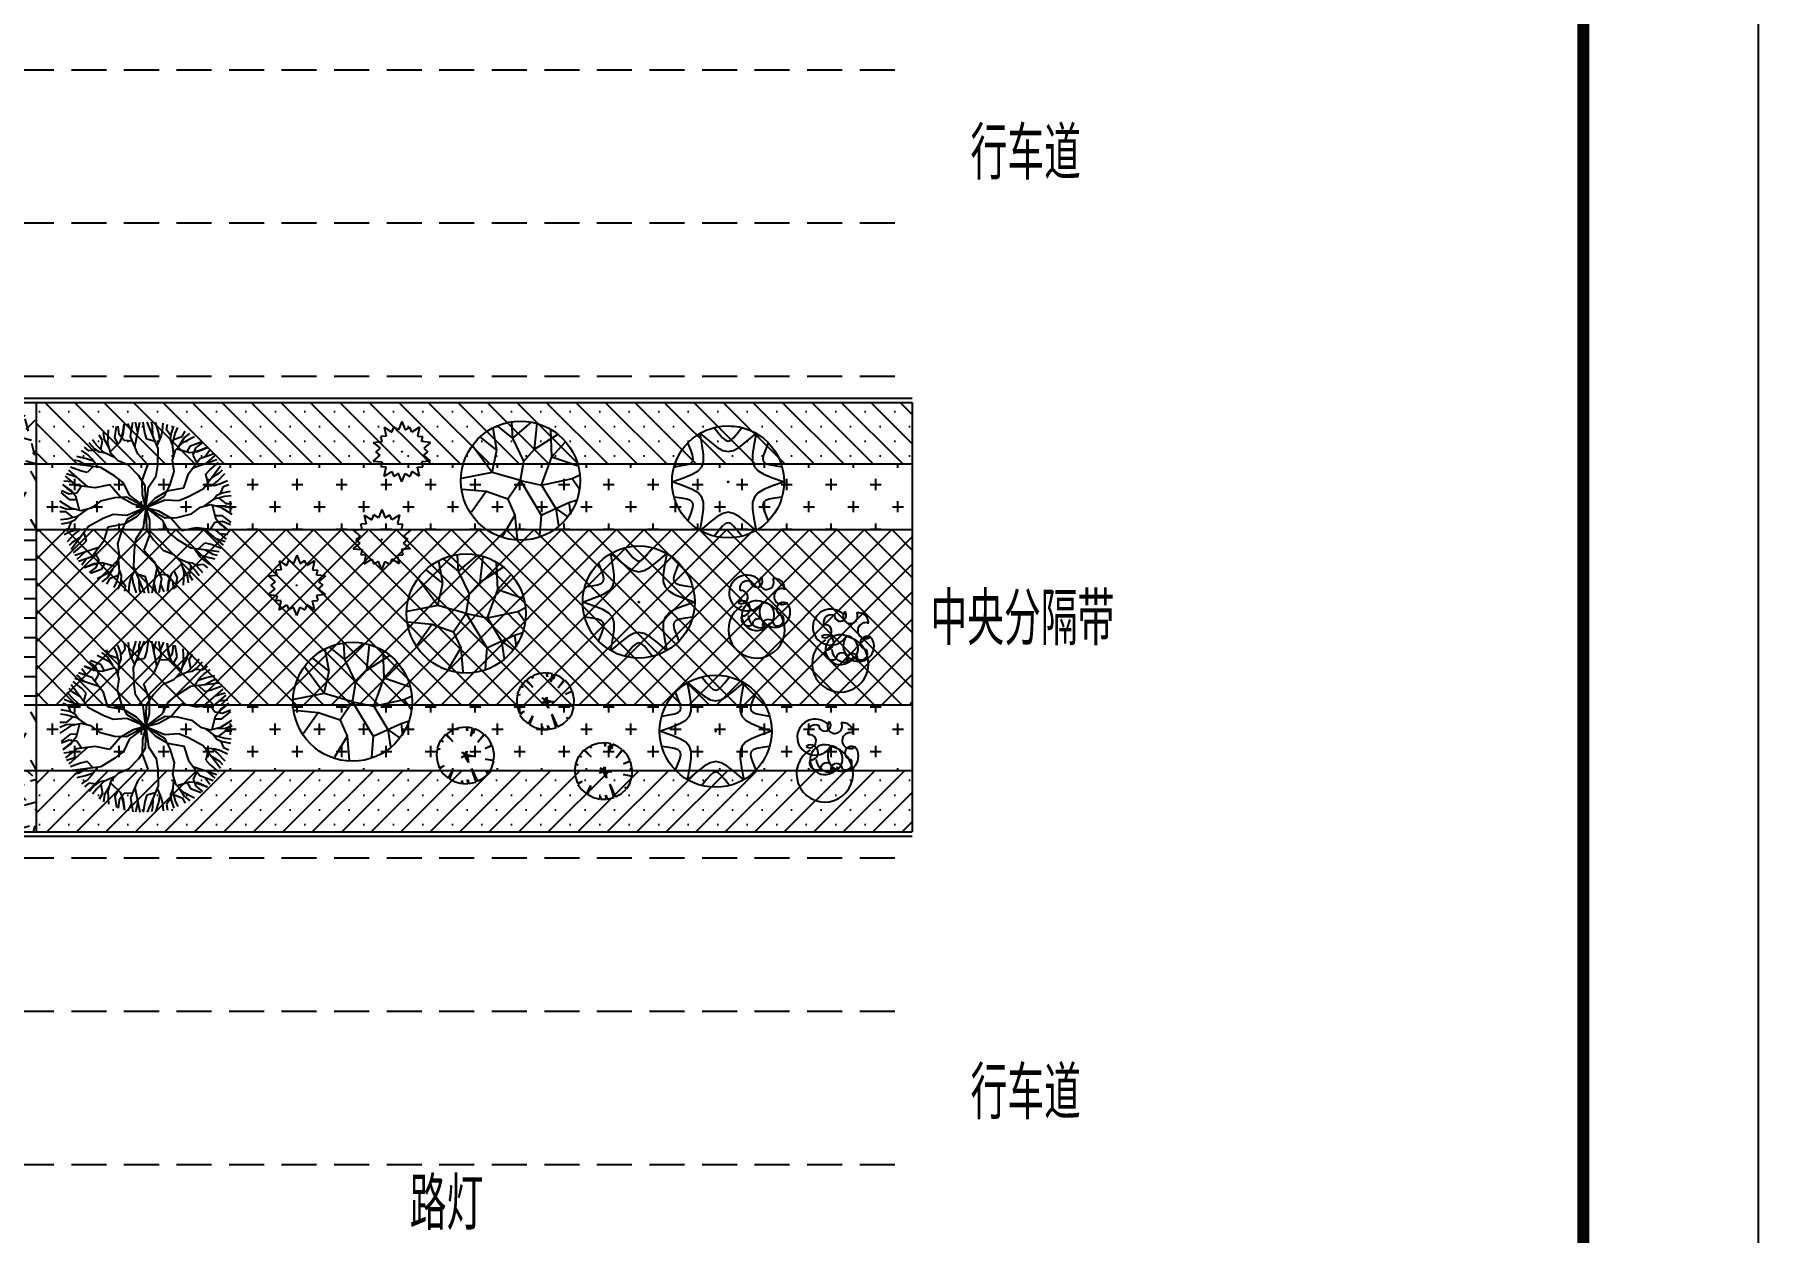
# Model space of a CAD drawing. Extents: x 941299 to 942979, y 2579300 to 2579597.
# Drawn here: x 942880.3 to 942978.7, y 2579371.7 to 2579440.1 of the extents above; entities that cross this region are included whole.
import ezdxf

# ---------------------------------------------------------------- set-up
doc = ezdxf.new("R2010")
doc.units = 0
doc.linetypes.add('HIDDEN', pattern=[0.375, 0.25, -0.125])
doc.layers.get('0').update_dxf_attribs({"linetype": 'CONTINUOUS'})
for name, color, linetype in [('A绿-1', 94, 'CONTINUOUS'), ('fz', 7, 'CONTINUOUS'), ('图框', 7, 'CONTINUOUS'), ('尺寸标注', 2, 'CONTINUOUS'), ('文字', 7, 'CONTINUOUS'), ('绿化工程', 3, 'CONTINUOUS'), ('路缘石', 37, 'CONTINUOUS')]:
    doc.layers.add(name, color=color, linetype=linetype)
doc.styles.get("Standard").update_dxf_attribs({"font": 'simplex1.shx', "width": 0.7, "bigfont": 'hztxt.shx'})
pattern_1 = [(0, (125, 0), (0, 1.374815), [0.79375, -1.5875]), (120, (125, 0), (-1.1906247155, -0.6874075), [0.79375, -1.5875]), (60, (125.7938, 0), (-1.1906247155, 0.6874075), [0.79375, -1.5875])]

# ---------------------------------------------------------------- blocks, each defined once
blk = doc.blocks.new('jydy')
at = {"layer": '绿化工程'}
for p, q in [((-2.481, 3.828), (-2.661, 4.137)), ((-2.354, 3.884), (-2.412, 4.287)), ((-2.167, 3.684), (-2.128, 4.435)), ((-1.779, 3.98), (-1.679, 4.623)), ((-1.588, 3.634), (-1.779, 3.98)), ((-1.525, 4.176), (-1.585, 4.656)), ((-1.247, 3.828), (-1.525, 4.176)), ((-1.469, 3.751), (-1.289, 4.17)), ((-1.395, 4.012), (-1.317, 4.253)), ((-1.317, 4.253), (-1.23, 4.762)), ((-1.289, 4.17), (-1.217, 4.766)), ((-0.829, 4.372), (-1.025, 4.811)), ((-0.886, 4.065), (-0.737, 4.863)), ((-0.466, 3.069), (-0.886, 4.065)), ((-0.632, 3.463), (-0.346, 4.886)), ((-0.464, 4.298), (-0.59, 4.883)), ((-0.053, 4.275), (-0.158, 4.883)), ((0.055, 3.91), (-0.053, 4.275)), ((0.707, 3.375), (0.069, 4.88)), ((0.386, 4.633), (0.314, 4.876)), ((0.395, 4.111), (0.386, 4.633)), ((0.721, 4.325), (0.559, 4.873)), ((0.636, 3.543), (0.868, 4.06)), ((0.802, 3.914), (0.721, 4.325)), ((0.868, 4.06), (0.948, 4.382)), ((0.948, 4.382), (0.986, 4.819)), ((1.175, 4.44), (1.227, 4.763)), ((1.428, 4.092), (1.175, 4.44)), ((1.412, 3.871), (1.435, 4.194)), ((1.435, 4.194), (1.592, 4.654)), ((1.522, 3.647), (1.681, 4.23)), ((1.586, 3.882), (2.074, 4.063)), ((1.681, 4.23), (1.827, 4.567)), ((1.889, 3.492), (2.186, 3.981)), ((2.074, 4.063), (2.252, 4.373)), ((2.107, 3.719), (2.777, 4.06)), ((2.186, 3.981), (2.507, 4.232)), ((-3.321, 3.012), (-3.68, 3.264)), ((-3.258, 3.237), (-3.512, 3.444)), ((-3.082, 2.782), (-3.321, 3.012)), ((-2.83, 3.282), (-3.258, 3.237)), ((-2.914, 3.34), (-3.234, 3.705)), ((-2.823, 3.571), (-3.041, 3.866)), ((-2.646, 3.158), (-2.914, 3.34)), ((-2.397, 3.141), (-2.823, 3.571)), ((-2.308, 3.1), (-2.646, 3.158)), ((-2.569, 3.314), (-2.481, 3.828)), ((-1.753, 2.849), (-2.397, 3.141)), ((-2.08, 3.382), (-2.354, 3.884)), ((-1.998, 3.1), (-2.167, 3.684)), ((-2.028, 3.203), (-1.469, 3.751)), ((-1.59, 2.681), (-1.998, 3.1)), ((-0.775, 3.802), (-1.247, 3.828)), ((0.109, 2.435), (-0.466, 3.069)), ((0.534, 3.783), (0.055, 3.91)), ((0.674, 2.426), (0.707, 3.375)), ((1.531, 3.549), (1.412, 3.871)), ((1.59, 2.943), (1.522, 3.647)), ((1.527, 2.717), (1.686, 3.281)), ((1.686, 3.281), (2.107, 3.719)), ((1.76, 3.358), (2.514, 3.148)), ((2.353, 3.192), (2.557, 3.531)), ((2.514, 3.148), (2.967, 3.201)), ((2.557, 3.531), (3.164, 3.765)), ((2.691, 2.994), (2.853, 3.409)), ((2.905, 2.572), (2.691, 2.994)), ((2.777, 3.214), (3.025, 3.267)), ((2.853, 3.409), (3.24, 3.701)), ((2.967, 3.201), (3.519, 3.437)), ((3.025, 3.267), (3.509, 3.446)), ((3.078, 2.8), (3.843, 3.07)), ((3.371, 2.903), (3.654, 3.293)), ((3.49, 2.551), (3.934, 2.953)), ((-3.315, 1.184), (-4.404, 2.143)), ((-3.729, 2.092), (-4.308, 2.305)), ((-2.57, 2.3), (-4.192, 2.499)), ((-3.819, 2.65), (-4.066, 2.71)), ((-3.385, 2.786), (-3.941, 2.92)), ((-3.363, 2.397), (-3.819, 2.65)), ((-3.359, 2.002), (-3.729, 2.092)), ((-2.989, 2.652), (-3.385, 2.786)), ((-3.009, 2.354), (-3.359, 2.002)), ((-2.75, 2.322), (-3.082, 2.782)), ((-1.764, 1.797), (-2.57, 2.3)), ((-0.987, 2.431), (-1.59, 2.681)), ((-0.409, 1.822), (-0.987, 2.431)), ((-0.206, 1.55), (0.109, 2.435)), ((0.59, 1.822), (0.674, 2.426)), ((1.374, 1.265), (1.612, 2.07)), ((1.612, 2.07), (1.527, 2.717)), ((2.425, 1.939), (3.078, 2.8)), ((2.683, 2.279), (4.058, 2.742)), ((3.277, 1.076), (4.26, 2.381)), ((3.414, 1.908), (3.676, 2.184)), ((3.676, 2.184), (4.15, 2.578)), ((3.758, 1.714), (4.205, 1.982)), ((4.205, 1.982), (4.38, 2.166)), ((-4.342, 0.986), (-4.739, 1.316)), ((-4.256, 0.969), (-4.736, 1.329)), ((-4.2, 1.468), (-4.679, 1.518)), ((-3.963, 1.266), (-4.58, 1.793)), ((-3.954, 1.747), (-4.524, 1.93)), ((-4.172, 0.798), (-4.342, 0.986)), ((-2.891, 1.131), (-3.963, 1.266)), ((-3.68, 1.23), (-3.939, 0.834)), ((-2.054, 1.311), (-2.891, 1.131)), ((-1.446, 0.597), (-2.054, 1.311)), ((-1.283, 1.422), (-1.764, 1.797)), ((-0.932, 0.708), (-1.283, 1.422)), ((-0.043, 1.253), (-0.409, 1.822)), ((-0.199, 0.722), (-0.206, 1.55)), ((0, 0), (-0.043, 1.253)), ((0, 0), (0.147, 1.161)), ((0.147, 1.161), (0.59, 1.822)), ((1.064, 0.664), (1.374, 1.265)), ((1.24, 0.953), (2.163, 1.123)), ((2.163, 1.123), (2.425, 1.939)), ((2.439, 0.629), (3.277, 1.076)), ((3.386, 1.221), (3.95, 1.279)), ((3.543, 1.429), (3.414, 1.908)), ((3.791, 1.262), (4.106, 1.538)), ((3.95, 1.279), (4.269, 1.37)), ((4.106, 1.538), (4.499, 1.952)), ((4.257, 0.809), (4.432, 1.202)), ((4.269, 1.37), (4.666, 1.555)), ((4.432, 1.202), (4.738, 1.319)), ((-4.54, -0.097), (-4.918, 0.055)), ((-4.274, -0.035), (-4.904, 0.375)), ((-4.336, 0.449), (-4.843, 0.858)), ((-4.379, 0.767), (-4.825, 0.956)), ((-3.939, 0.834), (-4.379, 0.767)), ((-3.941, 0.442), (-4.336, 0.449)), ((-3.983, 0.603), (-4.256, 0.969)), ((-3.788, -0.155), (-3.983, 0.603)), ((-2.598, 0.361), (-3.117, -0.036)), ((-1.783, 0.557), (-2.598, 0.361)), ((-1.106, 0.589), (-1.783, 0.557)), ((-0.725, 0.189), (-1.446, 0.597)), ((0, 0), (-1.106, 0.589)), ((0, 0), (-1.079, -0.453)), ((0, 0), (-1.064, -0.664)), ((0, 0), (-0.932, 0.708)), ((0, 0), (-0.725, 0.189)), ((0, 0), (-0.526, -0.533)), ((0, 0), (-0.199, 0.722)), ((0, 0), (-0.147, -1.161)), ((0, 0), (1.064, 0.664)), ((0, 0), (0.526, 0.533)), ((0, 0), (1.079, 0.453)), ((0, 0), (1.106, -0.589)), ((0, 0), (0.932, -0.708)), ((0, 0), (0.725, -0.189)), ((0, 0), (0.199, -0.722)), ((0, 0), (0.043, -1.253)), ((0.526, 0.533), (1.24, 0.953)), ((1.079, 0.453), (1.873, 0.4)), ((1.873, 0.4), (2.439, 0.629)), ((2.598, -0.361), (3.117, 0.036)), ((3.117, 0.036), (3.684, 0.18)), ((3.344, 0.094), (3.919, 0.505)), ((3.684, 0.18), (4.274, 0.035)), ((3.788, 0.155), (3.983, -0.603)), ((3.839, 0.448), (4.058, 0.713)), ((3.919, 0.505), (4.504, 0.66)), ((3.969, 0.11), (4.54, 0.097)), ((4.058, 0.713), (4.349, 0.854)), ((4.155, 0.568), (4.556, 0.235)), ((4.274, 0.035), (4.904, -0.375)), ((4.349, 0.854), (4.826, 0.948)), ((4.504, 0.66), (4.868, 0.701)), ((4.54, 0.097), (4.918, -0.055)), ((4.556, 0.235), (4.913, 0.236)), ((-4.556, -0.235), (-4.913, -0.236)), ((-4.504, -0.66), (-4.868, -0.701)), ((-4.349, -0.854), (-4.826, -0.948)), ((-4.155, -0.568), (-4.556, -0.235)), ((-3.969, -0.11), (-4.54, -0.097)), ((-3.919, -0.505), (-4.504, -0.66)), ((-4.257, -0.809), (-4.432, -1.202)), ((-4.058, -0.713), (-4.349, -0.854)), ((-3.684, -0.18), (-4.274, -0.035)), ((-3.839, -0.448), (-4.058, -0.713)), ((-3.344, -0.094), (-3.919, -0.505)), ((-3.117, -0.036), (-3.684, -0.18)), ((-2.439, -0.629), (-3.277, -1.076)), ((-1.873, -0.4), (-2.439, -0.629)), ((-1.24, -0.953), (-2.163, -1.123)), ((-1.079, -0.453), (-1.873, -0.4)), ((-1.064, -0.664), (-1.374, -1.265)), ((-0.526, -0.533), (-1.24, -0.953)), ((0.199, -0.722), (0.206, -1.55)), ((0.725, -0.189), (1.446, -0.597)), ((0.932, -0.708), (1.283, -1.422)), ((1.106, -0.589), (1.783, -0.557)), ((1.446, -0.597), (2.054, -1.311)), ((1.783, -0.557), (2.598, -0.361)), ((3.68, -1.23), (3.939, -0.834)), ((3.939, -0.834), (4.379, -0.767)), ((3.941, -0.442), (4.336, -0.449)), ((3.983, -0.603), (4.256, -0.969)), ((4.172, -0.798), (4.342, -0.986)), ((4.256, -0.969), (4.736, -1.329)), ((4.336, -0.449), (4.843, -0.858)), ((4.379, -0.767), (4.825, -0.956)), ((-4.432, -1.202), (-4.738, -1.319)), ((-4.269, -1.37), (-4.666, -1.555)), ((-4.106, -1.538), (-4.499, -1.952)), ((-3.95, -1.279), (-4.269, -1.37)), ((-3.277, -1.076), (-4.26, -2.381)), ((-3.758, -1.714), (-4.205, -1.982)), ((-3.791, -1.262), (-4.106, -1.538)), ((-3.386, -1.221), (-3.95, -1.279)), ((-3.414, -1.908), (-3.676, -2.184)), ((-3.543, -1.429), (-3.414, -1.908)), ((-2.425, -1.939), (-3.078, -2.8)), ((-2.163, -1.123), (-2.425, -1.939)), ((-1.374, -1.265), (-1.612, -2.07)), ((-0.59, -1.822), (-0.674, -2.426)), ((-0.147, -1.161), (-0.59, -1.822)), ((0.206, -1.55), (-0.109, -2.435)), ((0.043, -1.253), (0.409, -1.822)), ((0.409, -1.822), (0.987, -2.431)), ((1.283, -1.422), (1.764, -1.797)), ((1.764, -1.797), (2.57, -2.3)), ((2.054, -1.311), (2.891, -1.131)), ((2.891, -1.131), (3.963, -1.266)), ((3.315, -1.184), (4.404, -2.143)), ((3.954, -1.747), (4.524, -1.93)), ((3.963, -1.266), (4.58, -1.793)), ((4.2, -1.468), (4.679, -1.518)), ((4.342, -0.986), (4.739, -1.316)), ((-4.205, -1.982), (-4.38, -2.166)), ((-3.676, -2.184), (-4.15, -2.578)), ((-2.683, -2.279), (-4.058, -2.742)), ((-3.49, -2.551), (-3.934, -2.953)), ((-3.078, -2.8), (-3.843, -3.07)), ((-3.371, -2.903), (-3.654, -3.293)), ((-2.905, -2.572), (-2.691, -2.994)), ((-1.527, -2.717), (-1.686, -3.281)), ((-1.612, -2.07), (-1.527, -2.717)), ((-1.59, -2.943), (-1.522, -3.647)), ((-0.674, -2.426), (-0.707, -3.375)), ((-0.109, -2.435), (0.466, -3.069)), ((0.987, -2.431), (1.59, -2.681)), ((1.59, -2.681), (1.998, -3.1)), ((1.753, -2.849), (2.397, -3.141)), ((2.57, -2.3), (4.192, -2.499)), ((2.75, -2.322), (3.082, -2.782)), ((2.989, -2.652), (3.385, -2.786)), ((3.009, -2.354), (3.359, -2.002)), ((3.082, -2.782), (3.321, -3.012)), ((3.359, -2.002), (3.729, -2.092)), ((3.363, -2.397), (3.819, -2.65)), ((3.385, -2.786), (3.941, -2.92)), ((3.729, -2.092), (4.308, -2.305)), ((3.819, -2.65), (4.066, -2.71)), ((-2.967, -3.201), (-3.519, -3.437)), ((-3.025, -3.267), (-3.509, -3.446)), ((-2.853, -3.409), (-3.24, -3.701)), ((-2.557, -3.531), (-3.164, -3.765)), ((-2.777, -3.214), (-3.025, -3.267)), ((-2.514, -3.148), (-2.967, -3.201)), ((-2.691, -2.994), (-2.853, -3.409)), ((-2.107, -3.719), (-2.777, -4.06)), ((-2.353, -3.192), (-2.557, -3.531)), ((-1.76, -3.358), (-2.514, -3.148)), ((-1.889, -3.492), (-2.186, -3.981)), ((-1.686, -3.281), (-2.107, -3.719)), ((-1.586, -3.882), (-2.074, -4.063)), ((-1.522, -3.647), (-1.681, -4.23)), ((-1.531, -3.549), (-1.412, -3.871)), ((-1.412, -3.871), (-1.435, -4.194)), ((-0.636, -3.543), (-0.868, -4.06)), ((-0.802, -3.914), (-0.721, -4.325)), ((-0.707, -3.375), (-0.069, -4.88)), ((-0.534, -3.783), (-0.055, -3.91)), ((-0.055, -3.91), (0.053, -4.275)), ((0.632, -3.463), (0.346, -4.886)), ((0.466, -3.069), (0.886, -4.065)), ((0.775, -3.802), (1.247, -3.828)), ((1.247, -3.828), (1.525, -4.176)), ((1.469, -3.751), (1.289, -4.17)), ((2.028, -3.203), (1.469, -3.751)), ((1.588, -3.634), (1.779, -3.98)), ((1.998, -3.1), (2.167, -3.684)), ((2.08, -3.382), (2.354, -3.884)), ((2.167, -3.684), (2.128, -4.435)), ((2.308, -3.1), (2.646, -3.158)), ((2.354, -3.884), (2.412, -4.287)), ((2.397, -3.141), (2.823, -3.571)), ((2.569, -3.314), (2.481, -3.828)), ((2.481, -3.828), (2.661, -4.137)), ((2.646, -3.158), (2.914, -3.34)), ((2.823, -3.571), (3.041, -3.866)), ((2.83, -3.282), (3.258, -3.237)), ((2.914, -3.34), (3.234, -3.705)), ((3.258, -3.237), (3.512, -3.444)), ((3.321, -3.012), (3.68, -3.264)), ((-2.186, -3.981), (-2.507, -4.232)), ((-2.074, -4.063), (-2.252, -4.373)), ((-1.681, -4.23), (-1.827, -4.567)), ((-1.435, -4.194), (-1.592, -4.654)), ((-1.428, -4.092), (-1.175, -4.44)), ((-1.175, -4.44), (-1.227, -4.763)), ((-0.948, -4.382), (-0.986, -4.819)), ((-0.868, -4.06), (-0.948, -4.382)), ((-0.721, -4.325), (-0.559, -4.873)), ((-0.395, -4.111), (-0.386, -4.633)), ((-0.386, -4.633), (-0.314, -4.876)), ((0.053, -4.275), (0.158, -4.883)), ((0.464, -4.298), (0.59, -4.883)), ((0.886, -4.065), (0.737, -4.863)), ((0.829, -4.372), (1.025, -4.811)), ((1.289, -4.17), (1.217, -4.766)), ((1.317, -4.253), (1.23, -4.762)), ((1.395, -4.012), (1.317, -4.253)), ((1.525, -4.176), (1.585, -4.656)), ((1.779, -3.98), (1.679, -4.623))]:
    blk.add_line(p, q, dxfattribs=at)
blk = doc.blocks.new('gyhq')
at = {"layer": '绿化工程'}
for p, q in [((-0.401, 0.561), (-0.225, 0.453)), ((-0.401, 0.561), (-0.353, 0.361)), ((-0.225, 0.453), (-0.179, 0.567)), ((-0.225, 0.453), (-0.179, 0.567)), ((-0.075, 0.502), (-0.179, 0.567)), ((-0.075, 0.502), (-0.179, 0.567)), ((0.004, 0.693), (-0.075, 0.502)), ((0.004, 0.693), (0.083, 0.502)), ((0.083, 0.502), (0.187, 0.567)), ((0.083, 0.502), (0.187, 0.567)), ((0.233, 0.453), (0.187, 0.567)), ((0.233, 0.453), (0.187, 0.567)), ((0.408, 0.561), (0.233, 0.453)), ((0.408, 0.561), (0.36, 0.361)), ((-0.651, 0.217), (-0.446, 0.233)), ((-0.651, 0.217), (-0.494, 0.083)), ((-0.494, 0.083), (-0.588, 0.004)), ((-0.494, 0.083), (-0.588, 0.004)), ((-0.494, -0.075), (-0.588, 0.004)), ((-0.494, -0.075), (-0.588, 0.004)), ((-0.353, 0.361), (-0.475, 0.352)), ((-0.353, 0.361), (-0.475, 0.352)), ((-0.446, 0.233), (-0.475, 0.352)), ((-0.446, 0.233), (-0.475, 0.352)), ((0.36, 0.361), (0.483, 0.352)), ((0.36, 0.361), (0.483, 0.352)), ((0.453, 0.233), (0.483, 0.352)), ((0.453, 0.233), (0.483, 0.352)), ((0.658, 0.217), (0.453, 0.233)), ((0.658, 0.217), (0.502, 0.083)), ((0.502, 0.083), (0.596, 0.004)), ((0.502, 0.083), (0.596, 0.004)), ((0.502, -0.075), (0.596, 0.004)), ((0.502, -0.075), (0.596, 0.004)), ((-0.651, -0.209), (-0.494, -0.075)), ((-0.651, -0.209), (-0.446, -0.225)), ((-0.446, -0.225), (-0.475, -0.344)), ((-0.446, -0.225), (-0.475, -0.344)), ((-0.353, -0.352), (-0.475, -0.344)), ((-0.353, -0.352), (-0.475, -0.344)), ((-0.401, -0.553), (-0.353, -0.352)), ((0.36, -0.352), (0.483, -0.344)), ((0.36, -0.352), (0.483, -0.344)), ((0.408, -0.553), (0.36, -0.352)), ((0.658, -0.209), (0.453, -0.225)), ((0.453, -0.225), (0.483, -0.344)), ((0.453, -0.225), (0.483, -0.344)), ((0.658, -0.209), (0.502, -0.075)), ((-0.401, -0.553), (-0.225, -0.445)), ((-0.225, -0.445), (-0.179, -0.559)), ((-0.225, -0.445), (-0.179, -0.559)), ((-0.075, -0.494), (-0.179, -0.559)), ((-0.075, -0.494), (-0.179, -0.559)), ((0.004, -0.684), (-0.075, -0.494)), ((0.004, -0.684), (0.083, -0.494)), ((0.083, -0.494), (0.187, -0.559)), ((0.083, -0.494), (0.187, -0.559)), ((0.233, -0.445), (0.187, -0.559)), ((0.233, -0.445), (0.187, -0.559)), ((0.408, -0.553), (0.233, -0.445))]:
    blk.add_line(p, q, dxfattribs=at)
blk.add_ellipse((0.004, 0.004), major_axis=(-0.00389, 0.00389), ratio=1, start_param=3.926991, end_param=10.210176, dxfattribs=at)
blk = doc.blocks.new('gfzj')
at = {"layer": '绿化工程'}
for p, q in [((-0.536, 0.694), (-0.623, 1.191)), ((-0.175, 0.967), (-0.511, 1.24)), ((-0.175, 0.967), (-0.2, 1.327)), ((-0.175, 0.967), (0.248, 1.327)), ((0.322, 0.718), (0.385, 1.302)), ((-0.648, 0.184), (-1.095, 0.793)), ((-0.536, 0.694), (-0.909, 0.992)), ((0.074, 0.445), (-0.175, 0.967)), ((0.322, 0.718), (0.845, 1.054)), ((0.72, 0.544), (0.695, 1.166)), ((0.72, 0.544), (1.019, 0.88)), ((-0.648, 0.184), (-0.536, 0.694)), ((0, 0), (0.074, 0.445)), ((0.074, 0.445), (0.322, 0.718)), ((0.484, -0.102), (0.72, 0.544)), ((0.72, 0.544), (1.292, 0.346)), ((-0.648, 0.184), (-1.344, 0.047)), ((0, 0), (-0.648, 0.184)), ((0, 0), (-0.287, -0.425)), ((0, 0), (0.472, -0.785)), ((0, 0), (0.484, -0.102)), ((0.484, -0.102), (1.18, 0.047)), ((1.18, 0.047), (1.354, 0.134)), ((1.18, 0.047), (1.342, -0.176)), ((-0.784, -0.251), (-1.331, -0.201)), ((-0.784, -0.251), (-1.12, -0.723)), ((-0.287, -0.425), (-0.784, -0.251)), ((0.484, -0.102), (0.807, -0.636)), ((-0.125, -0.785), (-0.411, -1.27)), ((-0.287, -0.425), (-0.125, -0.785)), ((-0.125, -0.785), (-0.076, -1.344)), ((0.472, -0.785), (0.434, -1.27)), ((0.472, -0.785), (1.106, -0.499)), ((0.807, -0.636), (0.869, -1.034)), ((0.807, -0.636), (1.068, -0.822)), ((1.106, -0.499), (1.292, -0.437)), ((1.106, -0.499), (1.143, -0.773))]:
    blk.add_line(p, q, dxfattribs=at)
blk.add_ellipse((0, 0), major_axis=(0.962, 0.962), ratio=1, start_param=5.497787, end_param=11.780972, dxfattribs=at)
blk.add_point((0, 0), dxfattribs=at)
blk = doc.blocks.new('大红花')
at = {"layer": 'A绿-1', "color": 0}
for p, q in [((-824, 827), (-995, 611)), ((-541, 567), (-824, 827)), ((-609, 975), (-793, 845)), ((-793, 845), (-541, 567)), ((-541, 907), (-609, 975)), ((-492, 1028), (-568, 984)), ((-568, 984), (-541, 907)), ((-277, 1091), (-492, 1028)), ((-12, 1118), (-277, 1091)), ((10, 970), (-12, 1118)), ((15, 1118), (10, 970)), ((217, 1082), (15, 1118)), ((154, 773), (217, 1082)), ((253, 1064), (154, 773)), ((275, 1064), (217, 876)), ((217, 876), (253, 1064)), ((253, 885), (275, 1064)), ((302, 1055), (253, 885)), ((508, 961), (302, 1055)), ((432, 535), (661, 849)), ((692, 831), (432, 535)), ((661, 849), (508, 961)), ((872, 625), (692, 831)), ((-1156, 257), (-1174, 42)), ((-1174, 42), (-1156, -187)), ((-1039, 262), (-1156, 257)), ((-1030, 594), (-1152, 298)), ((-1152, 298), (-1039, 262)), ((-918, 553), (-1030, 594)), ((-995, 611), (-918, 553)), ((-212, -64), (-83, 22)), ((-83, 53), (-188, 145)), ((-188, 145), (-58, 90)), ((-178, 136), (-175, 140)), ((-158, 119), (-149, 128)), ((-138, 101), (-123, 117)), ((-118, 84), (-96, 106)), ((-118, -27), (-4, 86)), ((-99, 66), (-70, 95)), ((-84, -32), (10, 63)), ((-83, 45), (-6, 122)), ((-83, 22), (-83, 53)), ((-61, -46), (31, 46)), ((-58, 90), (-2, 182)), ((-44, -66), (61, 39)), ((-31, 134), (-3, 162)), ((-31, -90), (91, 32)), ((-17, -114), (121, 24)), ((-2, 182), (-8, 93)), ((-8, 93), (20, 49)), ((20, 49), (270, -11)), ((113, -21), (151, 17)), ((153, -19), (181, 10)), ((193, -16), (212, 3)), ((715, 293), (975, 428)), ((993, 392), (715, 293)), ((975, 428), (872, 625)), ((1056, 69), (993, 392)), ((1051, -164), (1056, 69)), ((-1156, -187), (-1071, -460)), ((-1071, -460), (-882, -370)), ((-882, -370), (-1057, -505)), ((-1057, -505), (-914, -698)), ((-721, -864), (-550, -550)), ((-550, -550), (-676, -886)), ((-101, -21), (-212, -64)), ((-179, -51), (-151, -23)), ((-52, -52), (-101, -21)), ((59, -249), (-52, -52)), ((-4, -138), (39, -95)), ((10, -162), (44, -128)), ((23, -186), (48, -161)), ((81, -24), (37, -73)), ((37, -73), (59, -249)), ((37, -210), (52, -194)), ((50, -234), (56, -228)), ((270, -11), (81, -24)), ((360, -1012), (185, -487)), ((185, -487), (410, -980)), ((233, -14), (242, -5)), ((1042, -196), (719, -119)), ((719, -119), (1051, -164)), ((818, -693), (764, -608)), ((764, -608), (840, -666)), ((840, -666), (962, -482)), ((962, -482), (1042, -196)), ((-914, -698), (-721, -864)), ((-676, -886), (-452, -1007)), ((-452, -1007), (-205, -1070)), ((-205, -1070), (-187, -953)), ((-187, -953), (-165, -1074)), ((-165, -1074), (42, -1079)), ((37, -922), (82, -1070)), ((42, -1079), (37, -922)), ((82, -1070), (360, -1012)), ((410, -980), (643, -850)), ((643, -850), (818, -693))]:
    blk.add_line(p, q, dxfattribs=at)
blk = doc.blocks.new('hrq')
at = {"layer": '绿化工程', "xscale": 0.000588060007430613, "yscale": 0.0005880598910152912, "zscale": 0.0005880599999800324}
blk.add_blockref('大红花', (0.022, -0.009), dxfattribs=at)
blk = doc.blocks.new('白蝉')
at = {"layer": 'A绿-1', "color": 0}
for centre, radius, start, end in [((-572, 511), 264, 57.41582, 201.86897), ((-225, 764), 215, 40.40935, 183.15774), ((-573, 334), 651, 330.76761, 43.32088), ((137, 729), 264, 26.49642, 138.65403), ((441, 503), 352, 351.25725, 102.74427), ((-780, 187), 238, 99.1423, 241.52078), ((-225, -999), 1024, 76.49271, 121.50829), ((-58, -455), 477, 81.36043, 182.34383), ((438, -353), 557, 20.87658, 142.94808), ((-222, -484), 541, 330.77277, 65.26601), ((694, 207), 289, 313.44052, 76.72249), ((-738, -222), 274, 126.8803, 263.2827), ((-521, -593), 260, 157.4659, 297.2923), ((527, -623), 232, 239.90863, 36.77285), ((737, -239), 237, 264.26273, 20.87658), ((-159, -821), 225, 185.54148, 320.09069), ((199, -835), 212, 218.17633, 0.37149)]:
    blk.add_arc(centre, radius, start, end, dxfattribs=at)
blk = doc.blocks.new('dhhq')
at = {"layer": '绿化工程', "xscale": 0.0006300000241026282, "yscale": 0.0006300001405179501, "zscale": 0.00063}
blk.add_blockref('白蝉', (0.003, -0.01), dxfattribs=at)
blk = doc.blocks.new('hhflm2')
at = {"layer": '绿化工程'}
for points in [[(-0.315, 1.241), (-0.21, 1.106), (-0.128, 1.01), (-0.06, 0.953), (0, 0.934), (0.06, 0.953), (0.128, 1.01), (0.21, 1.106), (0.315, 1.241)], [(-1.28, 0), (-1.016, 0.093), (-0.82, 0.173), (-0.684, 0.253), (-0.6, 0.346), (-0.561, 0.465), (-0.56, 0.624), (-0.589, 0.834), (-0.64, 1.109)], [(-1.232, 0.347), (-1.063, 0.371), (-0.939, 0.394), (-0.855, 0.424), (-0.809, 0.467), (-0.795, 0.529), (-0.811, 0.616), (-0.853, 0.735), (-0.917, 0.893)], [(-0.64, 1.109), (-0.427, 0.927), (-0.26, 0.797), (-0.122, 0.719), (0, 0.693), (0.122, 0.719), (0.26, 0.797), (0.427, 0.927), (0.64, 1.109)], [(0.64, 1.109), (0.589, 0.834), (0.56, 0.624), (0.561, 0.465), (0.6, 0.346), (0.684, 0.253), (0.82, 0.173), (1.016, 0.093), (1.28, 0)], [(0.917, 0.893), (0.853, 0.735), (0.811, 0.616), (0.795, 0.529), (0.809, 0.467), (0.855, 0.424), (0.939, 0.394), (1.063, 0.371), (1.232, 0.347)], [(-0.64, -1.109), (-0.589, -0.834), (-0.56, -0.624), (-0.561, -0.465), (-0.6, -0.346), (-0.684, -0.253), (-0.82, -0.173), (-1.016, -0.093), (-1.28, 0)], [(1.28, 0), (1.016, -0.093), (0.82, -0.173), (0.684, -0.253), (0.6, -0.346), (0.561, -0.465), (0.56, -0.624), (0.589, -0.834), (0.64, -1.109)], [(-0.917, -0.893), (-0.853, -0.735), (-0.811, -0.616), (-0.795, -0.529), (-0.809, -0.467), (-0.855, -0.424), (-0.939, -0.394), (-1.063, -0.371), (-1.232, -0.347)], [(1.232, -0.347), (1.063, -0.371), (0.939, -0.394), (0.855, -0.424), (0.809, -0.467), (0.795, -0.529), (0.811, -0.616), (0.853, -0.735), (0.917, -0.893)], [(0.64, -1.109), (0.427, -0.927), (0.26, -0.797), (0.122, -0.719), (0, -0.693), (-0.122, -0.719), (-0.26, -0.797), (-0.427, -0.927), (-0.64, -1.109)], [(0.315, -1.241), (0.21, -1.106), (0.128, -1.01), (0.06, -0.953), (0, -0.934), (-0.06, -0.953), (-0.128, -1.01), (-0.21, -1.106), (-0.315, -1.241)]]:
    blk.add_lwpolyline(points, dxfattribs=at)
for major_axis, start_param, end_param in [((-0.905, 0.905), 3.926991, 10.210176), ((0.00724, 0.00724), 5.497787, 11.780972)]:
    blk.add_ellipse((0, 0), major_axis=major_axis, ratio=1, start_param=start_param, end_param=end_param, dxfattribs=at)

msp = doc.modelspace()

# ---------------------------------------------------------------- hatches: boundary and pattern name
at = {"layer": '绿化工程'}
h = msp.add_hatch(dxfattribs=at)
h.set_pattern_fill('TRIANG', color=9, scale=0.15, angle=165, style=0)
h.set_pattern_definition([(225, (125, 0), (0.36978750163, -1.38006631525), [0.714375, -0.714375]), (285, (125, 0), (1.3800662387, -0.3697877872), [0.714375, -0.714375]), (165, (125.1849, -0.69), (-1.0102787371, -1.01027852804), [0.714375, -0.714375])])
h.paths.add_polyline_path([(942817.9167, 2579419.14137), (942817.9167, 2579415.63137), (942880.4167, 2579415.63137), (942880.4167, 2579419.14137)])
h = msp.add_hatch(dxfattribs=at)
h.set_pattern_fill('SACNCR', color=9, scale=0.5, angle=90, style=0)
h.paths.add_polyline_path([(942880.4167, 2579419.14137), (942880.4167, 2579415.63137), (942930.4167, 2579415.63137), (942930.4167, 2579419.14137)])
h = msp.add_hatch(dxfattribs=at)
h.set_pattern_fill('HEX', color=9, scale=0.25, style=0)
h.set_pattern_definition(pattern_1)
h.paths.add_polyline_path([(942817.9167, 2579415.63137), (942817.9167, 2579411.88137), (942880.4167, 2579411.88137), (942880.4167, 2579415.63137)])
h = msp.add_hatch(dxfattribs=at)
h.set_pattern_fill('CROSS', color=9, scale=0.2, style=0)
h.paths.add_polyline_path([(942880.4167, 2579415.63137), (942880.4167, 2579411.88137), (942930.4167, 2579411.88137), (942930.4167, 2579415.63137)])
h = msp.add_hatch(dxfattribs=at)
h.set_pattern_fill('ANSI37', color=9, scale=0.35, angle=45, style=0)
h.set_pattern_definition([(90, (125, 0), (-1.11125, 1e-16), []), (180, (125, 0), (-1e-16, -1.11125), [])])
h.paths.add_polyline_path([(942817.9167, 2579411.88137), (942817.9167, 2579401.88137), (942880.4167, 2579401.88137), (942880.4167, 2579411.88137)])
h = msp.add_hatch(dxfattribs=at)
h.set_pattern_fill('ANSI37', color=9, scale=0.35, style=0)
h.paths.add_polyline_path([(942880.4167, 2579411.88137), (942880.4167, 2579401.88137), (942930.4167, 2579401.88137), (942930.4167, 2579411.88137)])
h = msp.add_hatch(dxfattribs=at)
h.set_pattern_fill('HEX', color=9, scale=0.25, style=0)
h.set_pattern_definition(pattern_1)
h.paths.add_polyline_path([(942817.9167, 2579398.13137), (942817.9167, 2579401.88137), (942880.4167, 2579401.88137), (942880.4167, 2579398.13137)])
h = msp.add_hatch(dxfattribs=at)
h.set_pattern_fill('CROSS', color=9, scale=0.2, style=0)
h.paths.add_polyline_path([(942880.4167, 2579398.13137), (942880.4167, 2579401.88137), (942930.4167, 2579401.88137), (942930.4167, 2579398.13137)])
h = msp.add_hatch(dxfattribs=at)
h.set_pattern_fill('TRIANG', color=9, scale=0.15, angle=75, style=0)
h.set_pattern_definition([(135, (125, 0), (-1.38006631525, -0.36978750163), [0.714375, -0.714375]), (195, (125, 0), (-0.3697877872, -1.3800662387), [0.714375, -0.714375]), (75, (124.31, -0.1849), (-1.01027852804, 1.0102787371), [0.714375, -0.714375])])
h.paths.add_polyline_path([(942817.9167, 2579394.62137), (942817.9167, 2579398.13137), (942880.4167, 2579398.13137), (942880.4167, 2579394.62137)])
h = msp.add_hatch(dxfattribs=at)
h.set_pattern_fill('SACNCR', color=9, scale=0.5, style=0)
h.paths.add_polyline_path([(942880.4167, 2579394.62137), (942880.4167, 2579398.13137), (942930.4167, 2579398.13137), (942930.4167, 2579394.62137)])

# ---------------------------------------------------------------- linework, layer by layer
msp.add_lwpolyline([(942978.72533, 2579299.85013), (942978.72533, 2579596.85013), (942558.72533, 2579596.85013), (942558.72533, 2579299.85013)], close=True)
msp.add_lwpolyline([(942978.72533, 2579299.85013), (942978.72533, 2579596.85013), (942558.72533, 2579596.85013), (942558.72533, 2579299.85013)], close=True)
at = {"layer": 'fz', "color": 4}
msp.add_line((942630.4167, 2579419.38137), (942930.4167, 2579419.38137), dxfattribs=at)
at = {"layer": 'fz', "color": 2}
for p, q in [((942630.4167, 2579419.38137), (942930.4167, 2579419.38137)), ((942630.4167, 2579394.38137), (942930.4167, 2579394.38137))]:
    msp.add_line(p, q, dxfattribs=at)
at = {"layer": 'fz', "color": 8}
for p, q in [((942880.4167, 2579394.62137), (942880.4167, 2579419.14137)), ((942930.4167, 2579419.14137), (942930.4167, 2579394.62137)), ((942630.4167, 2579415.63137), (942930.4167, 2579415.63137)), ((942630.4167, 2579411.88137), (942930.4167, 2579411.88137)), ((942630.4167, 2579401.88137), (942930.4167, 2579401.88137)), ((942630.4167, 2579398.13137), (942930.4167, 2579398.13137))]:
    msp.add_line(p, q, dxfattribs=at)
at = {"layer": 'fz'}
msp.add_line((942630.4167, 2579394.38137), (942930.4167, 2579394.38137), dxfattribs=at)
at = {"layer": '图框', "const_width": 0.7}
msp.add_lwpolyline([(942968.72533, 2579586.85013), (942588.72533, 2579586.85013), (942588.72533, 2579309.85013), (942968.72533, 2579309.85013), (942968.72533, 2579586.85013)], dxfattribs=at)
at = {"layer": '尺寸标注', "color": 253, "linetype": 'HIDDEN', "ltscale": 8}
for p, q in [((942630.4167, 2579438.13137), (942930.4167, 2579438.13137)), ((942630.4167, 2579429.38137), (942930.4167, 2579429.38137)), ((942630.4167, 2579420.63137), (942930.4167, 2579420.63137)), ((942630.4167, 2579393.13137), (942930.4167, 2579393.13137)), ((942630.4167, 2579384.38137), (942930.4167, 2579384.38137)), ((942630.4167, 2579375.63137), (942930.4167, 2579375.63137))]:
    msp.add_line(p, q, dxfattribs=at)
at = {"layer": '路缘石'}
for p, q in [((942630.4167, 2579419.14137), (942930.4167, 2579419.14137)), ((942630.4167, 2579394.62137), (942930.4167, 2579394.62137))]:
    msp.add_line(p, q, dxfattribs=at)

# ---------------------------------------------------------------- block references
at = {"layer": 'fz', "rotation": 359.9999999996515}
msp.add_blockref('jydy', (942886.6667, 2579413.13137), dxfattribs=at)
at = {"layer": 'fz', "xscale": -1, "rotation": 180}
msp.add_blockref('jydy', (942886.6667, 2579400.63137), dxfattribs=at)
at = {"layer": '绿化工程', "xscale": 2.5, "yscale": 2.5, "zscale": 2.5}
for name, p in [('gfzj', (942908.05041, 2579414.67148)), ('gyhq', (942901.27016, 2579416.31519)), ('hhflm2', (942919.90131, 2579414.60019)), ('gyhq', (942900.1265, 2579411.29975)), ('gfzj', (942904.95231, 2579407.08925)), ('hhflm2', (942914.8029, 2579407.74154)), ('gyhq', (942895.27425, 2579408.68696)), ('dhhq', (942921.87796, 2579407.75455)), ('dhhq', (942926.65786, 2579405.8087)), ('gfzj', (942898.4679, 2579402.05176)), ('hrq', (942909.50672, 2579402.07372)), ('hhflm2', (942919.19405, 2579400.36668)), ('dhhq', (942925.77269, 2579399.52893)), ('hrq', (942904.9347, 2579398.97753)), ('hrq', (942912.82356, 2579398.09073))]:
    msp.add_blockref(name, p, dxfattribs=at)

# ---------------------------------------------------------------- texts
at = {"layer": '文字', "width": 0.7}
for s, p in [('行车道', (942933.74124, 2579431.85788)), ('中央分隔带', (942931.45303, 2579405.27895)), ('行车道', (942933.74124, 2579378.21578)), ('路灯', (942901.72793, 2579371.88819))]:
    msp.add_text(s, height=3, dxfattribs=at).set_placement(p)

doc.saveas('drawing.dxf')
